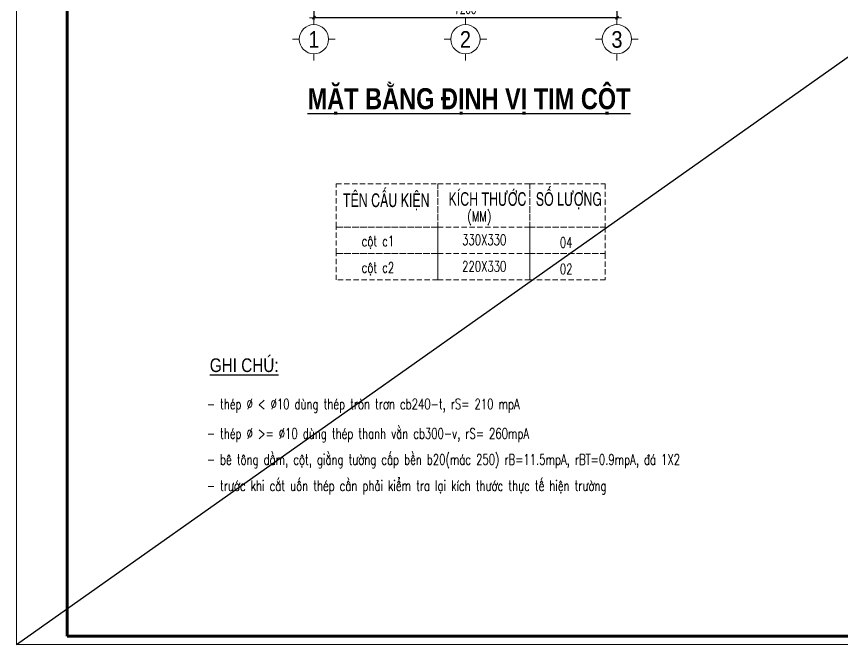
# Model space of a CAD drawing. Header units: millimetres. Extents: x -211129 to 461116, y -574633 to 115.
# Drawn here: x 45316 to 64938, y -561391 to -546468 of the extents above; entities that cross this region are included whole.
import ezdxf
from ezdxf.enums import TextEntityAlignment as Align

# ---------------------------------------------------------------- set-up
doc = ezdxf.new("R2010")
doc.units = ezdxf.units.MM
doc.header["$MEASUREMENT"] = 0
doc.header["$PDMODE"] = 32
doc.linetypes.add('HIDDEN', pattern=[0.375, 0.25, -0.125])
doc.layers.get('Defpoints').update_dxf_attribs({"color": 1})
doc.layers.add('KCS_Plotter', color=11, linetype='Continuous', plot=False)
for name, color, linetype, lineweight in [('Khungten_LCDI', 7, 'Continuous', 5), ('LC Dim', 8, 'Continuous', 18), ('LC ISO', 153, 'Continuous', 13), ('LC MANH DUT', 35, 'HIDDEN', 5), ('LC Net manh', 133, 'Continuous', 5), ('LC Net thay', 63, 'Continuous', 25), ('LC Text1', 3, 'Continuous', 20), ('LC Text2', 7, 'Continuous', 25)]:
    doc.layers.add(name, color=color, linetype=linetype, lineweight=lineweight)
doc.styles.add('HOATBIF', font='hoatbif.shx', dxfattribs={"width": 0.7})
doc.styles.add('Khungten', font='VHAVAN.TTF', dxfattribs={"width": 0.9, "height": 5000})
doc.styles.add('LC 1', font='VHAVANB.TTF')
doc.styles.add('LC 2', font='VHARIALN.TTF', dxfattribs={"width": 0.7})
doc.styles.add('LC 3', font='vnsimli.shx', dxfattribs={"width": 0.75})
doc.styles.add('LC3', font='VHARIALB.TTF', dxfattribs={"width": 0.8})
doc.styles.add('T2', font='VHARIAL.TTF', dxfattribs={"width": 0.8})
doc.styles.add('Title', font='VHBLACK.TTF', dxfattribs={"width": 0.8})
doc.dimstyles.new('1-100', dxfattribs={"dimscale": 100, "dimtxt": 2.5, "dimasz": 0.35, "dimexe": 0.5, "dimexo": 0, "dimgap": 0.8, "dimtad": 1, "dimdec": 0, "dimzin": 0, "dimdsep": 46, "dimtxsty": 'HOATBIF', "dimblk1": 'DOT', "dimblk2": 'DOT', "dimsah": 1, "dimcen": -1, "dimdle": 1, "dimclrd": 256, "dimclre": 256, "dimclrt": 4, "dimadec": 3, "dimazin": 2, "dimtfac": 0.333333, "dimtdec": 0, "dimtix": 1, "dimtmove": 2, "dimatfit": 3, "dimldrblk": 'DOT', "dimfxl": 1, "dimtvp": 0.833333, "dimtolj": 1, "dimtzin": 0, "dimarcsym": 0})

# ---------------------------------------------------------------- blocks, each defined once
blk = doc.blocks.new('DOT')
at = {"layer": 'LC Dim'}
blk.add_line((-3, 0), (3, 0), dxfattribs=at)
at = {"layer": 'LC Dim', "color": 4}
blk.add_line((-1, -1), (1, 1), dxfattribs=at)
blk.add_lwpolyline([(0.5, 1), (-1, -0.5), (-0.5, -1), (1, 0.5)], close=True, dxfattribs=at)
blk = doc.blocks.new('*D908')
at = {"layer": 'Defpoints', "color": 0, "ltscale": 2, "transparency": 16777216}
for p in [(52381, -544790), (59581, -544790), (52381, -546496)]:
    blk.add_point(p, dxfattribs=at)
at = {"layer": 'LC Dim', "lineweight": -2, "ltscale": 2, "transparency": 16777216}
for p, q in [((52381, -544790), (52381, -546546)), ((59581, -544790), (59581, -546546)), ((59546, -546496), (52416, -546496))]:
    blk.add_line(p, q, dxfattribs=at)
at = {"layer": 'LC Dim', "lineweight": -2, "ltscale": 2, "transparency": 16777216, "xscale": 35, "yscale": 35, "zscale": 35, "rotation": 180}
blk.add_blockref('DOT', (52381, -546496), dxfattribs=at)
at = {"layer": 'LC Dim', "lineweight": -2, "ltscale": 2, "transparency": 16777216, "xscale": 35, "yscale": 35, "zscale": 35}
blk.add_blockref('DOT', (59581, -546496), dxfattribs=at)
at = {"layer": 'LC Dim', "color": 4, "ltscale": 2, "transparency": 16777216, "insert": (55981, -546291), "char_height": 250, "attachment_point": 5, "style": 'HOATBIF'}
blk.add_mtext('\\A1;7200', dxfattribs=at)
blk = doc.blocks.new('_Dot')
at = {"color": 0, "linetype": 'ByBlock', "lineweight": -2}
blk.add_line((-0.5, 0), (-1, 0), dxfattribs=at)
at = {"color": 0, "linetype": 'ByBlock', "const_width": 0.5}
blk.add_lwpolyline([(-0.25, 0, 1), (0.25, 0, 1)], format="xyb", close=True, dxfattribs=at)
blk = doc.blocks.new('TTRUC')
at = {"layer": 'LC ISO'}
for p, q in [((0, 6.95), (0, 10.13)), ((-6.95, 0), (-10.13, 0)), ((6.95, 0), (10.13, 0)), ((0, -6.95), (0, -10.13))]:
    blk.add_line(p, q, dxfattribs=at)
at = {"layer": 'LC Net manh'}
blk.add_circle((0, 0), 6.95, dxfattribs=at)
blk = doc.blocks.new('TIEUDE1')
at = {"layer": 'LC Text2', "color": 7, "style": 'LC 1'}
blk.add_attdef('TIªU§Ò', text='', height=5, dxfattribs=at).set_placement((0, 0), align=Align.BOTTOM_CENTER)
blk.add_attdef('TL', text='', height=3, dxfattribs=at).set_placement((0, -2), align=Align.TOP_CENTER)
blk = doc.blocks.new('lcdi fix')
at = {"layer": 'Defpoints', "lineweight": 0}
blk.add_lwpolyline([(-1200, -14850), (-1200, 14850), (40800, 14850), (40800, -14850)], close=True, dxfattribs=at)
at = {"layer": 'Khungten_LCDI', "color": 5, "lineweight": 60}
blk.add_lwpolyline([(0, -14650), (0, 14650), (40600, 14650), (40600, -14650)], close=True, dxfattribs=at)
at = {"color": 7, "style": 'Khungten', "width": 0.8}
for tag, p in [('REVISION', (39499, -10746)), ('NGAYHT', (39546, -11609))]:
    blk.add_attdef(tag, text='', height=200, dxfattribs=at).set_placement(p, align=Align.CENTER)
at = {"layer": 'LC Text1', "color": 3, "style": 'LC 1', "width": 1.834006}
for tag, p, p2 in [('TENBANVE1', (36913, -8886), (40339, -8886)), ('TENBANVE2', (36913, -9562), (40339, -9562))]:
    blk.add_attdef(tag, text='', height=250, dxfattribs=at).set_placement(p, p2, align=Align.FIT)
at = {"layer": 'LC Text1', "style": 'Title', "width": 0.7}
blk.add_attdef('SOBANVE', text='', height=250, dxfattribs=at).set_placement((39562, -13896), align=Align.CENTER)

msp = doc.modelspace()

# ---------------------------------------------------------------- linework, layer by layer
at = {"layer": 'KCS_Plotter', "ltscale": 750}
msp.add_line((45316.3, -561391.2), (87316.3, -531691.2), dxfattribs=at)
at = {"layer": 'LC MANH DUT', "ltscale": 500}
for points in [[(52913.4, -550443.9), (55323.8, -550443.9), (55323.8, -551472.2), (52913.4, -551472.2)], [(55323.8, -550443.9), (57513.2, -550443.9), (57513.2, -551472.2), (55323.8, -551472.2)], [(57513.2, -550443.9), (59303, -550443.9), (59303, -551472.2), (57513.2, -551472.2)], [(52913.4, -551472.2), (55323.8, -551472.2), (55323.8, -552100.9), (52913.4, -552100.9)], [(55323.8, -551472.2), (57513.2, -551472.2), (57513.2, -552100.9), (55323.8, -552100.9)], [(57513.2, -551472.2), (59303, -551472.2), (59303, -552100.9), (57513.2, -552100.9)], [(52913.4, -552100.9), (55323.8, -552100.9), (55323.8, -552729.6), (52913.4, -552729.6)], [(55323.8, -552100.9), (57513.2, -552100.9), (57513.2, -552729.6), (55323.8, -552729.6)], [(57513.2, -552100.9), (59303, -552100.9), (59303, -552729.6), (57513.2, -552729.6)]]:
    msp.add_lwpolyline(points, close=True, dxfattribs=at)

# ---------------------------------------------------------------- block references
at = {"layer": 'LC ISO', "xscale": 50, "yscale": 50, "zscale": 50}
for p in [(52380.5, -547007.6), (55980.5, -547007.6), (59580.5, -547007.6)]:
    msp.add_blockref('TTRUC', p, dxfattribs=at)
at = {"layer": 'LC Net thay'}
msp.add_blockref('lcdi fix', (46516.3, -546541.2), dxfattribs=at)
at = {"layer": 'LC Text2'}
ref = msp.add_blockref('TIEUDE1', (56067.3, -548821.6), dxfattribs=dict(at, xscale=101.6, yscale=101.6, zscale=101.6))
ref.add_attrib('TIªU§Ò', '%%UmÆt b»ng ®Þnh vÞ tim cét', dxfattribs={"color": 7, "height": 500.321, "style": 'LC3', "width": 0.8}).set_placement((56067.3, -548821.6), align=Align.BOTTOM_CENTER)

# ---------------------------------------------------------------- texts
at = {"layer": 'LC Text1', "ltscale": 0.2, "style": 'LC 1', "width": 0.9}
for s, p in [('1', (52380.5, -547328.6)), ('2', (55980.5, -547328.6)), ('3', (59580.5, -547328.6))]:
    msp.add_text(s, height=394.6, dxfattribs=at).set_placement(p, align=Align.BOTTOM_CENTER)
at = {"layer": 'LC Text1', "color": 3, "style": 'LC 3', "width": 0.7}
for s, p in [('(MM)', (56025.7, -551341.2)), ('cét c1', (53516.7, -551928.8)), ('cét c2', (53516.7, -552557.6)), ('- thÐp %%C < %%C10 dïng thÐp trßn tr¬n cb240-t, rS= 210 mpA', (49836.6, -555800.7)), ('- thÐp %%C >= %%C10 dïng thÐp thanh v»n cb300-v, rS= 260mpA', (49836.6, -556502.7)), ('- bª t«ng dÇm, cét, gi»ng t\xadêng cÊp bÒn b20(m¸c 250) rB=11.5mpA, rBT=0.9mpA, ®¸ 1X2', (49836.6, -557119.2)), ('- tr\xadíc khi c¾t uèn thÐp cÇn ph¶i kiÓm tra l¹i kÝch th\xadíc thùc tÕ hiÖn tr\xadêng', (49836.6, -557742.2))]:
    msp.add_text(s, height=250, dxfattribs=at).set_placement(p)
for s, p in [('330X330', (56427.5, -551900)), ('04', (58375, -551963)), ('220X330', (56427.5, -552528.7)), ('02', (58375, -552591.8))]:
    msp.add_text(s, height=250, dxfattribs=at).set_placement(p, align=Align.CENTER)
at = {"layer": 'LC Text2', "lineweight": -2, "style": 'LC 2', "width": 0.8}
for s, height, p in [('tªn cÊu kiÖn', 321.429, (53070.5, -550993.7)), ('kÝch th\xadíc', 321.43, (55578.2, -550964.4)), ('Sè L¦îNG', 321.43, (57653.2, -550966))]:
    msp.add_text(s, height=height, rotation=359.95192, dxfattribs=at).set_placement(p)
at = {"layer": 'LC Text2', "style": 'T2', "width": 0.8}
msp.add_text('%%ughi chó:', height=325, dxfattribs=at).set_placement((50725.1, -554714.8), align=Align.MIDDLE)

# ---------------------------------------------------------------- dimensions: what is measured, and where the dimension line sits
at = {"layer": 'LC Dim', "ltscale": 2}
dim = msp.add_linear_dim(base=(52380.5, -546496), p1=(59580.5, -544789.9), p2=(52380.5, -544789.9), dimstyle='1-100', dxfattribs=at)
dim.commit()
dim.dimension.update_dxf_attribs({"geometry": '*D908', "text_midpoint": (55980.5, -546291)})

doc.saveas('drawing.dxf')
